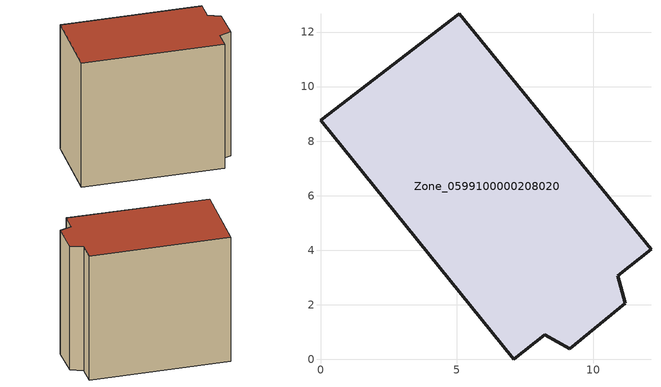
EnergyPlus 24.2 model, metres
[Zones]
Zone_0599100000208020
 floor ground (C_G): 0,8.77 5.08,12.67 12.12,4.03 10.9,3.06 11.18,2.05 9.13,0.38 8.22,0.9 7.09,0 z0
 wall outside (C_F): 5.08,12.67 0,8.77 7.09,0 8.22,0.9 9.13,0.38 11.18,2.05 10.9,3.06 12.12,4.03 5.08,12.67 z0:10.6
 roof outside (C_R): 12.12,4.03 5.08,12.67 0,8.77 7.09,0 8.22,0.9 9.13,0.38 11.18,2.05 10.9,3.06 z10.6
[BUILDING]
Pand.0599100000208020: North Axis=0; Terrain=City; Loads Convergence Tolerance Value=0.04; Temperature Convergence Tolerance Value=0.4; Solar Distribution=FullExterior; Maximum Number of Warmup Days=25; Minimum Number of Warmup Days=1
[Site:Location]
Rotterdam.The.Hague.AP_ZH_NLD Design_Conditions: Latitude=51.96; Longitude=4.45; Time Zone=1; Elevation=-4.5
[SITE:GROUNDTEMPERATURE:BUILDINGSURFACE]
18, 18, 18, 18, 18, 18, 18, 18, 18, 18, 18, 18
[MATERIAL] Thermal Absorptance=0.9; Solar Absorptance=0.7; Visible Absorptance=0.7
Name | Roughness | Thickness | Conductivity | Density | Specific Heat
G.TI.1946 | MediumSmooth | 0.15 | 1 | 540 | 1210
F.TI.1946 | Rough | 0.3 | 0.857143 | 1920 | 840
R.TI.1946 | MediumRough | 0.2 | 0.1 | 1500 | 1000
[CONSTRUCTION]
C_G: G.TI.1946
C_F: F.TI.1946
C_R: R.TI.1946
[ZONE]
Zone_0599100000208020: Type=1; Multiplier=1; Ceiling Height=Autocalculate; Volume=Autocalculate; Floor Area=autocalculate; Part of Total Floor Area=Yes
[ZONEINFILTRATION:DESIGNFLOWRATE]
Infil_Zone_0599100000208020: Zone or ZoneList or Space or SpaceList=Zone_0599100000208020; Schedule=AlwaysOn; Design Flow Rate Calculation Method=Flow/Area; Flow Rate per Floor Area=0.003; Constant Term Coefficient=1; Temperature Term Coefficient=0; Velocity Term Coefficient=0; Velocity Squared Term Coefficient=0
[HVACTEMPLATE:ZONE:IDEALLOADSAIRSYSTEM]
Zone_0599100000208020: Maximum Heating Supply Air Temperature=50; Minimum Cooling Supply Air Temperature=13; Maximum Heating Supply Air Humidity Ratio=0.0156; Minimum Cooling Supply Air Humidity Ratio=0.0077; Heating Limit=NoLimit; Cooling Limit=NoLimit; Dehumidification Control Type=ConstantSensibleHeatRatio; Cooling Sensible Heat Ratio=0.7; Dehumidification Setpoint=60; Humidification Control Type=None; Humidification Setpoint=30; Outdoor Air Method=None; Outdoor Air Flow Rate per Person=0.00944; Outdoor Air Flow Rate per Zone Floor Area=0; Outdoor Air Flow Rate per Zone=0; Demand Controlled Ventilation Type=None; Outdoor Air Economizer Type=NoEconomizer; Heat Recovery Type=None; Sensible Heat Recovery Effectiveness=0.7; Latent Heat Recovery Effectiveness=0.65
[ZONECONTROL:THERMOSTAT]
ThermostatControl_Zone_0599100000208020: Zone or ZoneList=Zone_0599100000208020; Control Type Schedule=DualSetpointControlType; Control 1=Thermostat_Zone_0599100000208020; Temperature Difference Between Cutout And Setpoint=0
[THERMOSTATSETPOINT:DUALSETPOINT]
Thermostat_Zone_0599100000208020: Heating Setpoint Temperature Schedule=HeatingSetpoint_Zone_0599100000208020; Cooling Setpoint Temperature Schedule=CoolingSetpoint_Zone_0599100000208020
[SCHEDULE:COMPACT]
HeatingSetpoint_Zone_0599100000208020: Through: 12/31, For: AllDays, Until: 24:00, 21
CoolingSetpoint_Zone_0599100000208020: Through: 12/31, For: AllDays, Until: 24:00, 24
DualSetpointControlType: Through: 12/31, For: AllDays, Until: 24:00, 4
AlwaysOn: Through: 12/31, For: AllDays, Until: 24:00, 1
